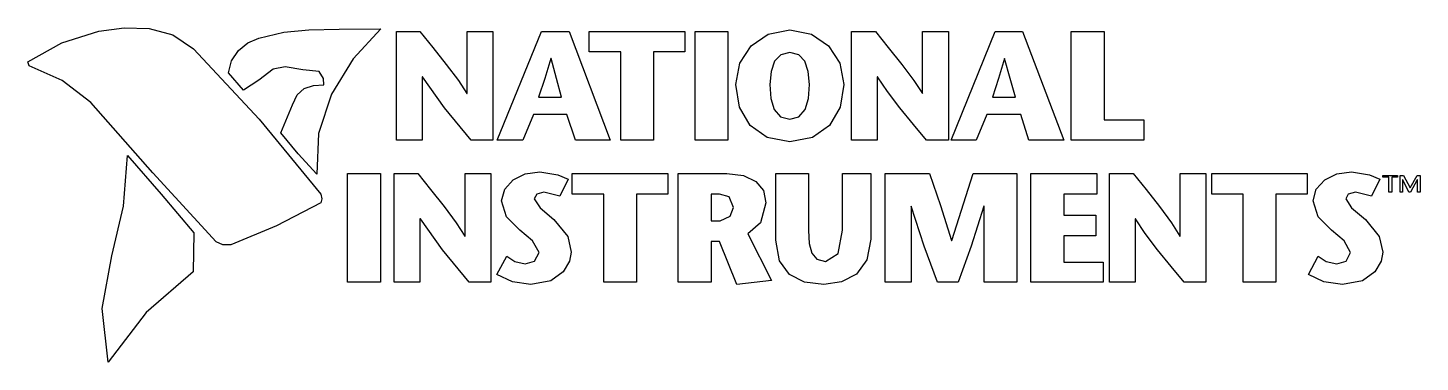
# Model space of a CAD drawing. Extents: x 2.84 to 5.43, y 5.53 to 6.16.
import ezdxf

# ---------------------------------------------------------------- set-up
doc = ezdxf.new("R2010")
doc.units = 0
doc.layers.get('0').update_dxf_attribs({"linetype": 'CONTINUOUS'})

msp = doc.modelspace()

# ---------------------------------------------------------------- linework, layer by layer
at = {"color": 150}
for points in [[(2.83567, 6.09457), (2.89899, 6.13037), (2.96783, 6.15218), (3.01525, 6.15821), (3.06228, 6.15685), (3.10628, 6.14492), (3.14464, 6.11892), (3.26736, 5.98774), (3.38222, 5.84804), (3.384, 5.83908), (3.38222, 5.83187), (3.29947, 5.7889), (3.21436, 5.75319), (3.19933, 5.75304), (3.18679, 5.75885), (3.06879, 5.88781), (2.95324, 6.01915), (2.8999, 6.06022), (2.83811, 6.08729), (2.83567, 6.09457)], [(3.21029, 6.07433), (3.21582, 6.09646), (3.22851, 6.11561), (3.2461, 6.13037), (3.26628, 6.13921), (3.31336, 6.14996), (3.35981, 6.15474), (3.41644, 6.15597), (3.49414, 6.15619), (3.44254, 6.10047), (3.40196, 6.03418), (3.37771, 5.96121), (3.37494, 5.88536), (3.33974, 5.92301), (3.30761, 5.9624), (3.32954, 6.01432), (3.33817, 6.03331), (3.3514, 6.04486), (3.36828, 6.05046), (3.38792, 6.0516), (3.3871, 6.06358), (3.37896, 6.07676), (3.34858, 6.07969), (3.31575, 6.08567), (3.29303, 6.08078), (3.26633, 6.06044), (3.2379, 6.04189), (3.21029, 6.07433)], [(3.14382, 5.7029), (3.05621, 5.62679), (2.98568, 5.53424), (2.97461, 5.6345), (2.99219, 5.73292), (3.01406, 5.82568), (3.02138, 5.92025), (3.08431, 5.84776), (3.14546, 5.77588), (3.14382, 5.7029)]]:
    msp.add_lwpolyline(points, close=True, dxfattribs=at)
at = {"color": 0}
for points in [[(3.70335, 5.94862), (3.66282, 5.94862), (3.61312, 6.00906), (3.572, 6.067), (3.57118, 6.067), (3.57118, 5.94862), (3.52333, 5.94862), (3.52333, 6.15136), (3.56711, 6.15136), (3.59104, 6.12164), (3.61632, 6.08974), (3.63889, 6.05968), (3.65468, 6.03538), (3.65549, 6.03538), (3.65549, 6.15136), (3.70335, 6.15136), (3.70335, 5.94862)], [(3.84526, 6.15136), (3.92231, 5.94862), (3.85742, 5.94862), (3.84119, 5.99647), (3.77875, 5.99647), (3.75933, 5.94862), (3.71149, 5.94862), (3.79417, 6.15136), (3.84526, 6.15136)], [(3.94179, 5.94862), (3.94179, 6.11322), (3.8826, 6.11322), (3.8826, 6.15136), (4.06099, 6.15136), (4.06099, 6.11322), (4.00261, 6.11322), (4.00261, 5.94862), (3.94179, 5.94862)], [(4.08046, 6.15136), (4.14128, 6.15136), (4.14128, 5.94862), (4.08046, 5.94862), (4.08046, 6.15136)], [(4.15668, 6.0524), (4.16417, 6.09233), (4.18506, 6.12478), (4.21685, 6.1466), (4.25722, 6.15457), (4.29753, 6.1466), (4.32937, 6.12478), (4.35026, 6.09233), (4.35781, 6.0524), (4.35086, 6.01004), (4.33089, 5.97613), (4.29926, 5.95356), (4.25722, 5.94536), (4.21511, 5.95356), (4.18349, 5.97613), (4.16357, 6.01004), (4.15668, 6.0524)], [(4.55322, 5.94862), (4.51188, 5.94862), (4.48774, 5.97786), (4.46246, 6.00906), (4.43918, 6.03965), (4.421, 6.067), (4.42019, 6.067), (4.42019, 5.94862), (4.37239, 5.94862), (4.37239, 6.15136), (4.41699, 6.15136), (4.44092, 6.12164), (4.46619, 6.08974), (4.48876, 6.05968), (4.50456, 6.03538), (4.50456, 6.03538), (4.50456, 6.15136), (4.55322, 6.15136), (4.55322, 5.94862)], [(4.69108, 6.15136), (4.76812, 5.94862), (4.70324, 5.94862), (4.68782, 5.99647), (4.62457, 5.99647), (4.60508, 5.94862), (4.55806, 5.94862), (4.63997, 6.15136), (4.69108, 6.15136)], [(4.7819, 6.15136), (4.84353, 6.15136), (4.84353, 5.98671), (4.91732, 5.98671), (4.91732, 5.94862), (4.7819, 5.94862), (4.7819, 6.15136)], [(4.29372, 6.0524), (4.29167, 6.07688), (4.28515, 6.09581), (4.27382, 6.10807), (4.25722, 6.11242), (4.24044, 6.10807), (4.22885, 6.09581), (4.22211, 6.07688), (4.21994, 6.0524), (4.22185, 6.02621), (4.22825, 6.00569), (4.23975, 5.99235), (4.25722, 5.98753), (4.27419, 5.99235), (4.28549, 6.00569), (4.29178, 6.02621), (4.29372, 6.0524)], [(3.83149, 6.02892), (3.82206, 6.06347), (3.81201, 6.10107), (3.81119, 6.10107), (3.79986, 6.06347), (3.78851, 6.02892), (3.83149, 6.02892)], [(4.67811, 6.02892), (4.66792, 6.06347), (4.65782, 6.10107), (4.65782, 6.10107), (4.64643, 6.06347), (4.6351, 6.02892), (4.67811, 6.02892)], [(3.43169, 5.88618), (3.49333, 5.88618), (3.49333, 5.68343), (3.43169, 5.68343), (3.43169, 5.88618)], [(3.69928, 5.68343), (3.65875, 5.68343), (3.60906, 5.74387), (3.56793, 5.80181), (3.56711, 5.80181), (3.56711, 5.68343), (3.51926, 5.68343), (3.51926, 5.88618), (3.56304, 5.88618), (3.58697, 5.85644), (3.61231, 5.82449), (3.63488, 5.79417), (3.65067, 5.76942), (3.65147, 5.76942), (3.65147, 5.88618), (3.69928, 5.88618), (3.69928, 5.68343)], [(3.82824, 5.84403), (3.79824, 5.85129), (3.78504, 5.84765), (3.78039, 5.83914), (3.79129, 5.82215), (3.81689, 5.80024), (3.84283, 5.76861), (3.84933, 5.73942), (3.84608, 5.72254), (3.83442, 5.70275), (3.81136, 5.68631), (3.77393, 5.67942), (3.73953, 5.68386), (3.71067, 5.69803), (3.72933, 5.7321), (3.74419, 5.72211), (3.76335, 5.7175), (3.78087, 5.7226), (3.78933, 5.73861), (3.77724, 5.76064), (3.75364, 5.78076), (3.72868, 5.8055), (3.71957, 5.83507), (3.72532, 5.85726), (3.74094, 5.87446), (3.76367, 5.88553), (3.7909, 5.88943), (3.82454, 5.88406), (3.84364, 5.87565), (3.82824, 5.84403)], [(3.91015, 5.68343), (3.91015, 5.84804), (3.85097, 5.84804), (3.85097, 5.88618), (4.02935, 5.88618), (4.02935, 5.84804), (3.97097, 5.84804), (3.97097, 5.68343), (3.91015, 5.68343)], [(4.04883, 5.88618), (4.13965, 5.88618), (4.17085, 5.88238), (4.19374, 5.87147), (4.20779, 5.85439), (4.21262, 5.83187), (4.20258, 5.79449), (4.17854, 5.77344), (4.22314, 5.68668), (4.15831, 5.67942), (4.12586, 5.75965), (4.11046, 5.75965), (4.11046, 5.68343), (4.04883, 5.68343), (4.04883, 5.88618)], [(4.2921, 5.88618), (4.2921, 5.77994), (4.29335, 5.75558), (4.29812, 5.73753), (4.30778, 5.72629), (4.32374, 5.72239), (4.34711, 5.73731), (4.35536, 5.78076), (4.35536, 5.88618), (4.40804, 5.88618), (4.40804, 5.76372), (4.40082, 5.72493), (4.38157, 5.69878), (4.35363, 5.68408), (4.32047, 5.67942), (4.28461, 5.68381), (4.2564, 5.69797), (4.2379, 5.72353), (4.23128, 5.7621), (4.23128, 5.88618), (4.2921, 5.88618)], [(4.6805, 5.68343), (4.61968, 5.68343), (4.61968, 5.82536), (4.61892, 5.82536), (4.59526, 5.75076), (4.57107, 5.68343), (4.53293, 5.68343), (4.50786, 5.75076), (4.48346, 5.82536), (4.48346, 5.82536), (4.48346, 5.68343), (4.43485, 5.68343), (4.43485, 5.88618), (4.51753, 5.88618), (4.53847, 5.82682), (4.55886, 5.76128), (4.55968, 5.76128), (4.59944, 5.88618), (4.6805, 5.88618), (4.6805, 5.68343)], [(4.82975, 5.84804), (4.76812, 5.84804), (4.76812, 5.80832), (4.82813, 5.80832), (4.82813, 5.77024), (4.76812, 5.77024), (4.76812, 5.72076), (4.8419, 5.72076), (4.8419, 5.68343), (4.70649, 5.68343), (4.70649, 5.88618), (4.82975, 5.88618), (4.82975, 5.84804)], [(5.03326, 5.68343), (4.99274, 5.68343), (4.96858, 5.71267), (4.94336, 5.74387), (4.92008, 5.77447), (4.90192, 5.80181), (4.9011, 5.80181), (4.9011, 5.68343), (4.85325, 5.68343), (4.85325, 5.88618), (4.89785, 5.88618), (4.92176, 5.85644), (4.947, 5.82449), (4.96935, 5.79417), (4.98465, 5.76942), (4.98546, 5.76942), (4.98546, 5.88618), (5.03326, 5.88618), (5.03326, 5.68343)], [(5.10303, 5.68343), (5.10303, 5.84804), (5.04465, 5.84804), (5.04465, 5.88618), (5.22222, 5.88618), (5.22222, 5.84804), (5.16385, 5.84804), (5.16385, 5.68343), (5.10303, 5.68343)], [(5.34224, 5.84403), (5.31222, 5.85129), (5.29872, 5.84765), (5.29438, 5.83914), (5.30528, 5.82215), (5.33089, 5.80024), (5.35682, 5.76861), (5.36333, 5.73942), (5.36008, 5.72254), (5.34842, 5.70275), (5.32536, 5.68631), (5.28792, 5.67942), (5.25353, 5.68386), (5.22467, 5.69803), (5.24251, 5.7321), (5.25776, 5.72211), (5.27735, 5.7175), (5.29486, 5.7226), (5.30333, 5.73861), (5.29124, 5.76064), (5.26764, 5.78076), (5.24268, 5.8055), (5.23356, 5.83507), (5.23931, 5.85726), (5.25493, 5.87446), (5.27767, 5.88553), (5.30496, 5.88943), (5.33826, 5.88406), (5.35764, 5.87565), (5.34224, 5.84403)], [(5.37468, 5.85129), (5.37468, 5.87967), (5.36333, 5.87967), (5.36333, 5.88292), (5.3909, 5.88292), (5.3909, 5.87967), (5.38037, 5.87967), (5.38037, 5.85129), (5.37468, 5.85129)], [(5.43306, 5.85129), (5.42822, 5.85129), (5.42822, 5.87483), (5.4274, 5.87483), (5.41521, 5.85129), (5.412, 5.85129), (5.40061, 5.87483), (5.40061, 5.87483), (5.39985, 5.87483), (5.39985, 5.85129), (5.39578, 5.85129), (5.39578, 5.88292), (5.40224, 5.88292), (5.41444, 5.85943), (5.4274, 5.88292), (5.43306, 5.88292), (5.43306, 5.85129)], [(4.11046, 5.79779), (4.1275, 5.79779), (4.14567, 5.80642), (4.15181, 5.82292), (4.14399, 5.8431), (4.12586, 5.84804), (4.11046, 5.84804), (4.11046, 5.79779)]]:
    msp.add_lwpolyline(points, close=True, dxfattribs=at)

doc.saveas('drawing.dxf')
